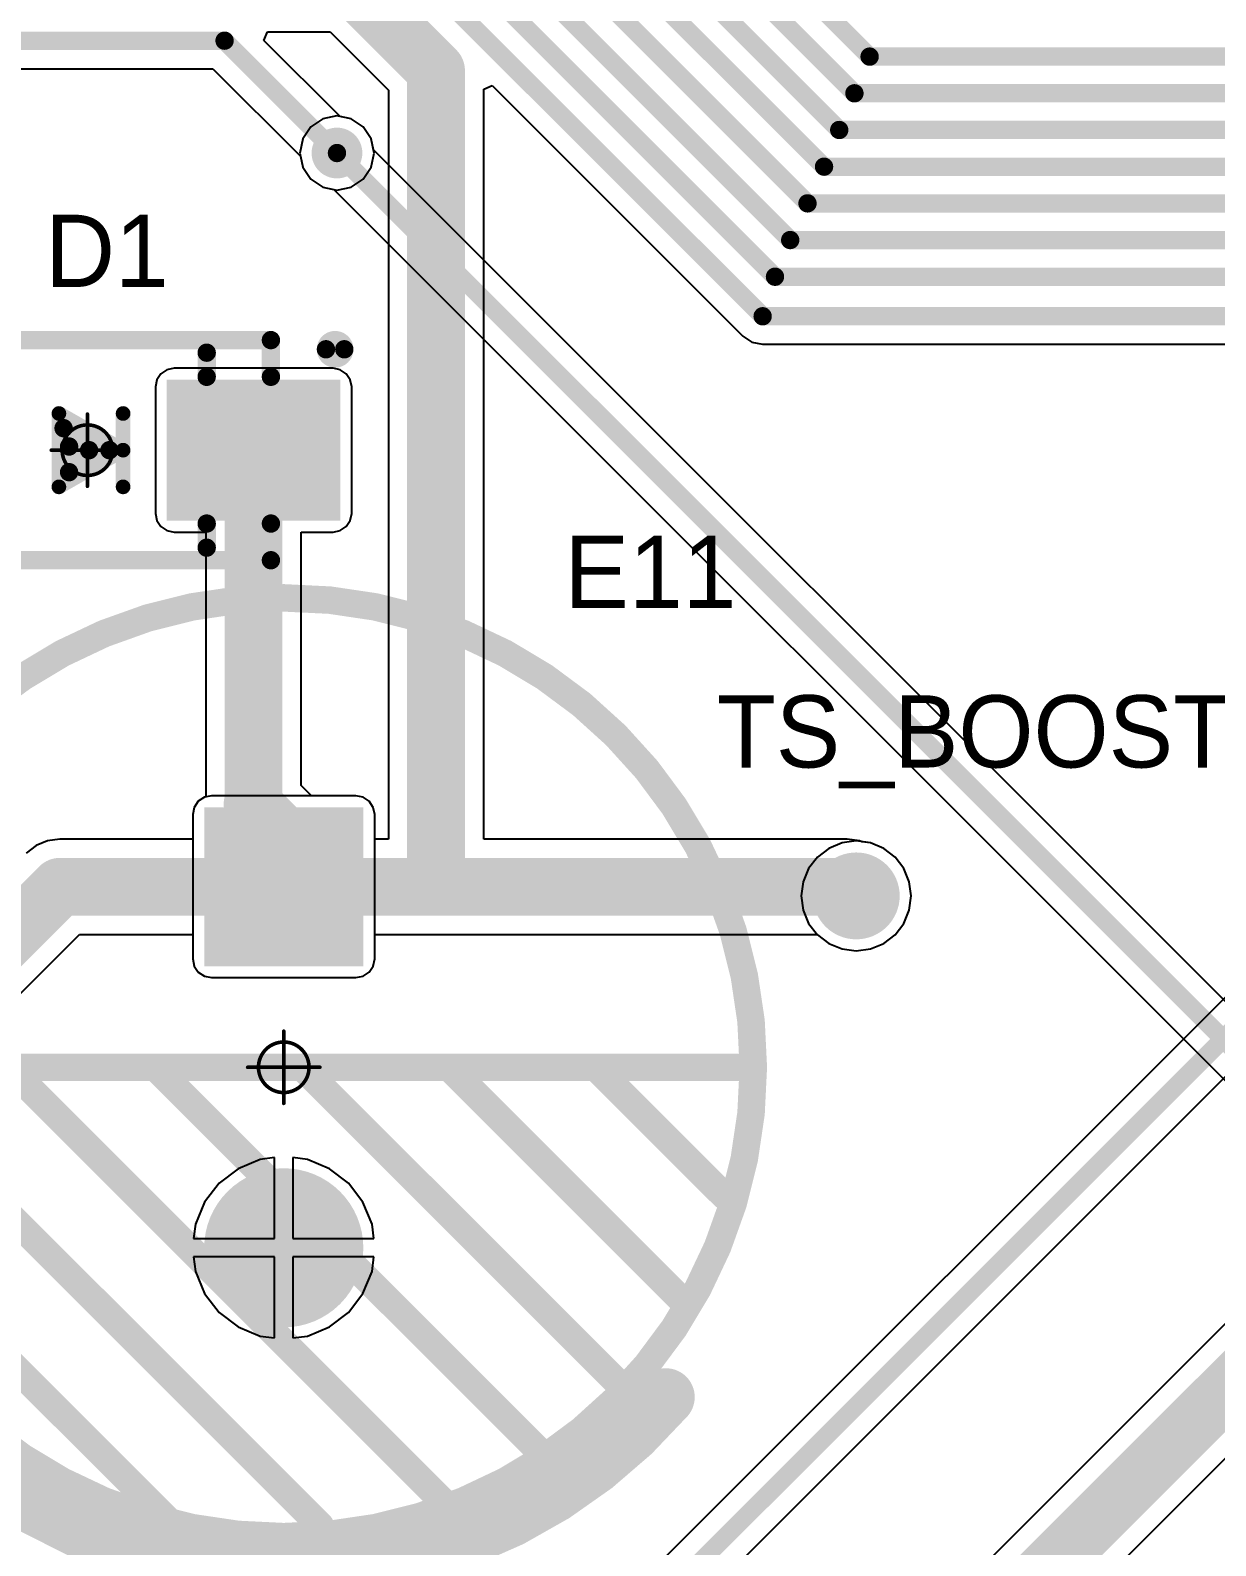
# Model space of a CAD drawing. Header units: millimetres. Extents: x 0.99 to 9.85, y 0.8 to 4.18.
# Drawn here: x 2.968 to 3.614, y 1.46 to 2.286 of the extents above; entities that cross this region are included whole.
import ezdxf

# ---------------------------------------------------------------- set-up
doc = ezdxf.new("R2010")
doc.units = ezdxf.units.MM
doc.header["$MEASUREMENT"] = 0
for name, color, linetype in [('BottomLayer', 5, 'Continuous'), ('BottomSolder', 6, 'Continuous'), ('Mechanical15', 56, 'Continuous'), ('MultiLayer', 9, 'Continuous'), ('PadHoleLayer', 156, 'Continuous'), ('TopLayer', 1, 'Continuous'), ('TopOverlay', 2, 'Continuous'), ('TopPaste', 8, 'Continuous'), ('TopSolder', 216, 'Continuous'), ('ViaHoleLayer', 16, 'Continuous')]:
    doc.layers.add(name, color=color, linetype=linetype)

# ---------------------------------------------------------------- blocks, each defined once
blk = doc.blocks.new('SMA_21')
at = {"layer": 'Mechanical15', "const_width": 0.00197}
for points in [[(0, -0.01969), (0, 0.01969)], [(-0.01969, 0), (0.01969, 0)]]:
    blk.add_lwpolyline(points, dxfattribs=at)
at = {"layer": 'Mechanical15'}
for points, const_width in [([(-0.00049, 0.01969, 1), (0.00049, 0.01969, 1)], 0.000984), ([(0.01378, 0, 1), (-0.01378, 0, 1)], 0.00197), ([(-0.02018, 0, 1), (-0.01919, 0, 1)], 0.000984), ([(-0.01427, 0, 1), (-0.01329, 0, 1)], 0.000984), ([(0.01329, 0, 1), (0.01427, 0, 1)], 0.000984), ([(0.01919, 0, 1), (0.02018, 0, 1)], 0.000984), ([(-0.00049, -0.01969, 1), (0.00049, -0.01969, 1)], 0.000984)]:
    blk.add_lwpolyline(points, format="xyb", close=True, dxfattribs=dict(at, const_width=const_width))
at = {"layer": 'TopLayer'}
for points in [[(-0.13386, -0.03445), (-0.04724, -0.03445), (-0.13386, 0.03445), (-0.04724, 0.03445)], [(0.04724, -0.03445), (0.13386, -0.03445), (0.04724, 0.03445), (0.13386, 0.03445)]]:
    blk.add_solid(points, dxfattribs=at)
at = {"layer": 'TopOverlay'}
for points, const_width in [([(-0.1063, 0.04252), (-0.1063, 0.06)], 0.01), ([(-0.1063, 0.06), (0.1, 0.06)], 0.01), ([(0.065, 0.04), (0.065, 0.05315)], 0.01), ([(0.1, 0.04), (0.1, 0.06)], 0.01), ([(-0.01555, -0.02), (-0.01555, 0.02)], 0.008), ([(-0.01555, 0.02), (0.01945, 0)], 0.008), ([(-0.013, 0.012), (0.012, 0)], 0.01), ([(0.01945, -0.02), (0.01945, 0.02)], 0.008), ([(-0.01555, -0.02), (0.01945, 0)], 0.008), ([(-0.01, 0.002), (0.0009, 0)], 0.01), ([(-0.01, -0.012), (-0.01, 0.002)], 0.01), ([(-0.01, -0.012), (0.012, 0)], 0.01), ([(-0.1063, -0.06), (-0.1063, -0.0435)], 0.01), ([(0.065, -0.05315), (0.065, -0.04)], 0.01), ([(0.1, -0.06), (0.1, -0.04)], 0.01), ([(-0.1063, -0.06), (0.1, -0.06)], 0.01)]:
    blk.add_lwpolyline(points, dxfattribs=dict(at, const_width=const_width))
for points, const_width in [([(-0.1088, 0.06, 1), (-0.1038, 0.06, 1)], 0.005), ([(-0.1088, 0.06, 1), (-0.1038, 0.06, 1)], 0.005), ([(0.0625, 0.05315, 1), (0.0675, 0.05315, 1)], 0.005), ([(0.0975, 0.06, 1), (0.1025, 0.06, 1)], 0.005), ([(0.0975, 0.06, 1), (0.1025, 0.06, 1)], 0.005), ([(0.14, 0.055, 1), (0.13, 0.055, 1)], 0.01), ([(0.1275, 0.055, 1), (0.1325, 0.055, 1)], 0.005), ([(0.1375, 0.055, 1), (0.1425, 0.055, 1)], 0.005), ([(-0.1088, 0.04252, 1), (-0.1038, 0.04252, 1)], 0.005), ([(0.0625, 0.04, 1), (0.0675, 0.04, 1)], 0.005), ([(0.0975, 0.04, 1), (0.1025, 0.04, 1)], 0.005), ([(-0.01755, 0.02, 1), (-0.01355, 0.02, 1)], 0.004), ([(-0.01755, 0.02, 1), (-0.01355, 0.02, 1)], 0.004), ([(-0.0155, 0.012, 1), (-0.0105, 0.012, 1)], 0.005), ([(0.01745, 0.02, 1), (0.02145, 0.02, 1)], 0.004), ([(-0.0125, 0.002, 1), (-0.0075, 0.002, 1)], 0.005), ([(-0.0125, 0.002, 1), (-0.0075, 0.002, 1)], 0.005), ([(-0.0016, 0, 1), (0.0034, 0, 1)], 0.005), ([(0.0095, 0, 1), (0.0145, 0, 1)], 0.005), ([(0.0095, 0, 1), (0.0145, 0, 1)], 0.005), ([(0.01745, 0, 1), (0.02145, 0, 1)], 0.004), ([(0.01745, 0, 1), (0.02145, 0, 1)], 0.004), ([(-0.0125, -0.012, 1), (-0.0075, -0.012, 1)], 0.005), ([(-0.0125, -0.012, 1), (-0.0075, -0.012, 1)], 0.005), ([(-0.01755, -0.02, 1), (-0.01355, -0.02, 1)], 0.004), ([(-0.01755, -0.02, 1), (-0.01355, -0.02, 1)], 0.004), ([(0.01745, -0.02, 1), (0.02145, -0.02, 1)], 0.004), ([(-0.1088, -0.0435, 1), (-0.1038, -0.0435, 1)], 0.005), ([(0.0625, -0.04, 1), (0.0675, -0.04, 1)], 0.005), ([(0.0975, -0.04, 1), (0.1025, -0.04, 1)], 0.005), ([(0.0625, -0.05315, 1), (0.0675, -0.05315, 1)], 0.005), ([(-0.1088, -0.06, 1), (-0.1038, -0.06, 1)], 0.005), ([(-0.1088, -0.06, 1), (-0.1038, -0.06, 1)], 0.005), ([(0.0975, -0.06, 1), (0.1025, -0.06, 1)], 0.005), ([(0.0975, -0.06, 1), (0.1025, -0.06, 1)], 0.005)]:
    blk.add_lwpolyline(points, format="xyb", close=True, dxfattribs=dict(at, const_width=const_width))
at = {"layer": 'TopPaste'}
for points in [[(-0.13386, -0.03445), (-0.04724, -0.03445), (-0.13386, 0.03445), (-0.04724, 0.03445)], [(0.04724, -0.03445), (0.13386, -0.03445), (0.04724, 0.03445), (0.13386, 0.03445)]]:
    blk.add_solid(points, dxfattribs=at)
at = {"layer": 'TopSolder'}
for points in [[(-0.13786, -0.03845), (-0.04324, -0.03845), (-0.13786, 0.03845), (-0.04324, 0.03845)], [(0.04324, -0.03845), (0.13786, -0.03845), (0.04324, 0.03845), (0.13786, 0.03845)]]:
    blk.add_solid(points, dxfattribs=at)
blk = doc.blocks.new('TP_______92')
at = {"layer": 'BottomLayer', "const_width": 0.01969}
blk.add_lwpolyline([(-0.00984, 0, 1), (0.00984, 0, 1)], format="xyb", close=True, dxfattribs=at)
at = {"layer": 'BottomSolder', "const_width": 0.02369}
blk.add_lwpolyline([(-0.01184, 0, 1), (0.01184, 0, 1)], format="xyb", close=True, dxfattribs=at)
at = {"layer": 'MultiLayer', "const_width": 0.01969}
blk.add_lwpolyline([(-0.00984, 0, 1), (0.00984, 0, 1)], format="xyb", close=True, dxfattribs=at)
at = {"layer": 'TopLayer', "const_width": 0.01969}
blk.add_lwpolyline([(-0.00984, 0, 1), (0.00984, 0, 1)], format="xyb", close=True, dxfattribs=at)
at = {"layer": 'TopSolder', "const_width": 0.02369}
blk.add_lwpolyline([(-0.01184, 0, 1), (0.01184, 0, 1)], format="xyb", close=True, dxfattribs=at)
blk = doc.blocks.new('CAP_5_0_12_5_20_119')
at = {"layer": 'BottomLayer', "const_width": 0.03937}
blk.add_lwpolyline([(0.07874, 0, 1), (0.11811, 0, 1)], format="xyb", close=True, dxfattribs=at)
at = {"layer": 'BottomLayer'}
blk.add_solid([(-0.05906, -0.03937), (-0.05906, 0.03937), (-0.1378, -0.03937), (-0.1378, 0.03937)], dxfattribs=at)
at = {"layer": 'BottomSolder', "const_width": 0.04337}
blk.add_lwpolyline([(0.07674, 0, 1), (0.12011, 0, 1)], format="xyb", close=True, dxfattribs=at)
at = {"layer": 'BottomSolder'}
blk.add_solid([(-0.05506, -0.04337), (-0.05506, 0.04337), (-0.1418, -0.04337), (-0.1418, 0.04337)], dxfattribs=at)
at = {"layer": 'Mechanical15', "const_width": 0.00197}
for points in [[(0, -0.01969), (0, 0.01969)], [(0.01969, 0), (-0.01969, 0)]]:
    blk.add_lwpolyline(points, dxfattribs=at)
at = {"layer": 'Mechanical15'}
for points, const_width in [([(-0.00049, 0.01969, 1), (0.00049, 0.01969, 1)], 0.000984), ([(0.01378, 0, 1), (-0.01378, 0, 1)], 0.00197), ([(-0.02018, 0, 1), (-0.01919, 0, 1)], 0.000984), ([(-0.01427, 0, 1), (-0.01329, 0, 1)], 0.000984), ([(0.01329, 0, 1), (0.01427, 0, 1)], 0.000984), ([(0.01919, 0, 1), (0.02018, 0, 1)], 0.000984), ([(-0.00049, -0.01969, 1), (0.00049, -0.01969, 1)], 0.000984)]:
    blk.add_lwpolyline(points, format="xyb", close=True, dxfattribs=dict(at, const_width=const_width))
at = {"layer": 'MultiLayer', "const_width": 0.03937}
blk.add_lwpolyline([(0.07874, 0, 1), (0.11811, 0, 1)], format="xyb", close=True, dxfattribs=at)
at = {"layer": 'MultiLayer'}
blk.add_solid([(-0.05906, -0.03937), (-0.05906, 0.03937), (-0.1378, -0.03937), (-0.1378, 0.03937)], dxfattribs=at)
at = {"layer": 'PadHoleLayer', "const_width": 0.02165}
for points in [[(-0.10925, 0, 1), (-0.0876, 0, 1)], [(0.0876, 0, 1), (0.10925, 0, 1)]]:
    blk.add_lwpolyline(points, format="xyb", close=True, dxfattribs=at)
at = {"layer": 'TopLayer', "const_width": 0.03937}
blk.add_lwpolyline([(0.07874, 0, 1), (0.11811, 0, 1)], format="xyb", close=True, dxfattribs=at)
at = {"layer": 'TopLayer'}
blk.add_solid([(-0.05906, -0.03937), (-0.05906, 0.03937), (-0.1378, -0.03937), (-0.1378, 0.03937)], dxfattribs=at)
at = {"layer": 'TopOverlay'}
for points, const_width in [([(0.2559, 0, 1), (-0.25591, 0, 1)], 0.015), ([(-0.00375, 0.25, 1), (0.00375, 0.25, 1)], 0.0075), ([(0.06625, 0.24, 1), (0.07375, 0.24, 1)], 0.0075), ([(0.12625, 0.22, 1), (0.13375, 0.22, 1)], 0.0075), ([(0.17196, 0.20823, 1), (0.18771, 0.20823, 1)], 0.01575), ([(0.16625, 0.18, 1), (0.17375, 0.18, 1)], 0.0075), ([(-0.00375, 0.17, 1), (0.00375, 0.17, 1)], 0.0075), ([(-0.00375, 0.16, 1), (0.00375, 0.16, 1)], 0.0075), ([(0.20625, 0.14, 1), (0.21375, 0.14, 1)], 0.0075), ([(-0.00375, 0.12, 1), (0.00375, 0.12, 1)], 0.0075), ([(-0.00375, 0.09, 1), (0.00375, 0.09, 1)], 0.0075), ([(-0.00375, 0.09, 1), (0.00375, 0.09, 1)], 0.0075), ([(0.23625, 0.09, 1), (0.24375, 0.09, 1)], 0.0075), ([(-0.00375, 0.04, 1), (0.00375, 0.04, 1)], 0.0075), ([(0.24625, 0.02, 1), (0.25375, 0.02, 1)], 0.0075), ([(-0.00375, 0.01, 1), (0.00375, 0.01, 1)], 0.0075), ([(-0.00375, 0.01, 1), (0.00375, 0.01, 1)], 0.0075), ([(-0.25966, 0, 1), (-0.25216, 0, 1)], 0.0075), ([(-0.00375, 0, 1), (0.00375, 0, 1)], 0.0075), ([(0.25215, 0, 1), (0.25965, 0, 1)], 0.0075), ([(0.24625, -0.06, 1), (0.25375, -0.06, 1)], 0.0075), ([(-0.00375, -0.07, 1), (0.00375, -0.07, 1)], 0.0075), ([(-0.00375, -0.07, 1), (0.00375, -0.07, 1)], 0.0075), ([(-0.00375, -0.1, 1), (0.00375, -0.1, 1)], 0.0075), ([(-0.00375, -0.15, 1), (0.00375, -0.15, 1)], 0.0075), ([(-0.00375, -0.15, 1), (0.00375, -0.15, 1)], 0.0075), ([(-0.00375, -0.2, 1), (0.00375, -0.2, 1)], 0.0075), ([(0.16169, -0.21667, 1), (0.17744, -0.21667, 1)], 0.01575), ([(-0.00375, -0.23, 1), (0.00375, -0.23, 1)], 0.0075), ([(-0.00375, -0.23, 1), (0.00375, -0.23, 1)], 0.0075), ([(0.06625, -0.24, 1), (0.07375, -0.24, 1)], 0.0075), ([(-0.00375, -0.25, 1), (0.00375, -0.25, 1)], 0.0075), ([(-0.00375, -0.25, 1), (0.00375, -0.25, 1)], 0.0075)]:
    blk.add_lwpolyline(points, format="xyb", close=True, dxfattribs=dict(at, const_width=const_width))
at = {"layer": 'TopOverlay', "const_width": 0.015}
for points in [[(0, -0.25), (0, 0.25)], [(0, 0.17), (0.07, 0.24)], [(0, 0.09), (0.13, 0.22)], [(0, 0.01), (0.17, 0.18)], [(0, 0.12), (0, 0.16)], [(0, -0.07), (0.21, 0.14)], [(0, -0.15), (0.24, 0.09)], [(0, 0.04), (0, 0.09)], [(0, -0.23), (0.25, 0.02)], [(0, 0), (0, 0.01)], [(0.07, -0.24), (0.25, -0.06)], [(0, -0.1), (0, -0.07)], [(0, -0.2), (0, -0.15)], [(0, -0.25), (0, -0.23)]]:
    blk.add_lwpolyline(points, dxfattribs=at)
at = {"layer": 'TopOverlay', "const_width": 0.0315}
blk.add_lwpolyline([(0.17983, 0.20823, -0.472366), (0.16957, -0.21667)], format="xyb", dxfattribs=at)
at = {"layer": 'TopSolder', "const_width": 0.04337}
blk.add_lwpolyline([(0.07674, 0, 1), (0.12011, 0, 1)], format="xyb", close=True, dxfattribs=at)
at = {"layer": 'TopSolder'}
blk.add_solid([(-0.05506, -0.04337), (-0.05506, 0.04337), (-0.1418, -0.04337), (-0.1418, 0.04337)], dxfattribs=at)

msp = doc.modelspace()

# ---------------------------------------------------------------- linework, layer by layer
at = {"layer": 'BottomLayer'}
for p, q in [((3.135, 2.23923), (3.12726, 2.23769)), ((3.14274, 2.23769), (3.135, 2.23923)), ((3.12069, 2.23331), (3.11631, 2.22674)), ((3.12726, 2.23769), (3.12069, 2.23331)), ((3.14931, 2.23331), (3.14274, 2.23769)), ((3.15369, 2.22674), (3.14931, 2.23331)), ((3.11631, 2.22674), (3.11477, 2.219)), ((3.15488, 2.22074), (3.15369, 2.22674)), ((3.11477, 2.219), (3.11631, 2.21126)), ((3.73781, 1.63781), (3.15488, 2.22074)), ((3.11631, 2.21126), (3.12069, 2.20469)), ((3.12069, 2.20469), (3.12726, 2.20031)), ((3.12726, 2.20031), (3.13326, 2.19912)), ((3.13326, 2.19912), (3.71171, 1.62067)), ((3.06273, 1.86779), (3.05942, 1.86558)), ((3.06663, 1.86857), (3.06273, 1.86779)), ((3.14537, 1.86857), (3.06663, 1.86857)), ((3.14927, 1.86779), (3.14537, 1.86857)), ((3.15258, 1.86558), (3.14927, 1.86779)), ((3.05721, 1.86227), (3.05643, 1.85837)), ((3.05942, 1.86558), (3.05721, 1.86227)), ((3.15479, 1.86227), (3.15258, 1.86558)), ((3.15557, 1.85837), (3.15479, 1.86227)), ((3.05643, 1.85837), (3.05643, 1.77963)), ((3.15557, 1.77963), (3.15557, 1.85837)), ((3.41025, 1.84292), (3.40303, 1.83993)), ((3.418, 1.84394), (3.41025, 1.84292)), ((3.42575, 1.84292), (3.418, 1.84394)), ((3.43297, 1.83993), (3.42575, 1.84292)), ((3.39683, 1.83517), (3.39207, 1.82897)), ((3.40303, 1.83993), (3.39683, 1.83517)), ((3.43917, 1.83517), (3.43297, 1.83993)), ((3.44393, 1.82897), (3.43917, 1.83517)), ((3.39207, 1.82897), (3.38908, 1.82175)), ((3.44692, 1.82175), (3.44393, 1.82897)), ((3.38908, 1.82175), (3.38806, 1.814)), ((3.44794, 1.814), (3.44692, 1.82175)), ((3.38806, 1.814), (3.38908, 1.80625)), ((3.44692, 1.80625), (3.44794, 1.814)), ((3.38908, 1.80625), (3.39207, 1.79903)), ((3.44393, 1.79903), (3.44692, 1.80625)), ((3.39207, 1.79903), (3.39683, 1.79283)), ((3.39683, 1.79283), (3.40303, 1.78807)), ((3.43297, 1.78807), (3.43917, 1.79283)), ((3.43917, 1.79283), (3.44393, 1.79903)), ((3.40303, 1.78807), (3.41025, 1.78508)), ((3.41025, 1.78508), (3.418, 1.78406)), ((3.418, 1.78406), (3.42575, 1.78508)), ((3.42575, 1.78508), (3.43297, 1.78807)), ((3.05643, 1.77963), (3.05721, 1.77573)), ((3.15479, 1.77573), (3.15557, 1.77963)), ((3.05721, 1.77573), (3.05942, 1.77242)), ((3.05942, 1.77242), (3.06273, 1.77021)), ((3.06273, 1.77021), (3.06663, 1.76943)), ((3.06663, 1.76943), (3.14537, 1.76943)), ((3.14537, 1.76943), (3.14927, 1.77021)), ((3.14927, 1.77021), (3.15258, 1.77242)), ((3.15258, 1.77242), (3.15479, 1.77573)), ((3.09311, 1.67025), (3.0811, 1.66527)), ((3.101, 1.67129), (3.09311, 1.67025)), ((3.101, 1.62715), (3.101, 1.67129)), ((3.11889, 1.67025), (3.111, 1.67129)), ((3.111, 1.67129), (3.111, 1.62715)), ((3.1309, 1.66527), (3.11889, 1.67025)), ((3.0811, 1.66527), (3.07079, 1.65736)), ((3.14121, 1.65736), (3.1309, 1.66527)), ((3.07079, 1.65736), (3.06288, 1.64705)), ((3.14912, 1.64705), (3.14121, 1.65736)), ((3.06288, 1.64705), (3.0579, 1.63504)), ((3.1541, 1.63504), (3.14912, 1.64705)), ((3.0579, 1.63504), (3.05686, 1.62715)), ((3.15514, 1.62715), (3.1541, 1.63504)), ((3.05686, 1.62715), (3.101, 1.62715)), ((3.111, 1.62715), (3.15514, 1.62715)), ((3.101, 1.61715), (3.05686, 1.61715)), ((3.05686, 1.61715), (3.0579, 1.60926)), ((3.101, 1.57301), (3.101, 1.61715)), ((3.15514, 1.61715), (3.111, 1.61715)), ((3.111, 1.61715), (3.111, 1.57301)), ((3.1541, 1.60926), (3.15514, 1.61715)), ((3.0579, 1.60926), (3.06288, 1.59725)), ((3.14912, 1.59725), (3.1541, 1.60926)), ((3.06288, 1.59725), (3.07079, 1.58694)), ((3.14121, 1.58694), (3.14912, 1.59725)), ((3.07079, 1.58694), (3.0811, 1.57903)), ((3.1309, 1.57903), (3.14121, 1.58694)), ((3.0811, 1.57903), (3.09311, 1.57405)), ((3.11889, 1.57405), (3.1309, 1.57903)), ((3.09311, 1.57405), (3.101, 1.57301)), ((3.111, 1.57301), (3.11889, 1.57405))]:
    msp.add_line(p, q, dxfattribs=at)
for points, const_width in [([(3.13008, 2.219, 1), (3.13992, 2.219, 1)], 0.00984), ([(3.1325, 2.219, 1), (3.1375, 2.219, 1)], 0.005)]:
    msp.add_lwpolyline(points, format="xyb", close=True, dxfattribs=dict(at, const_width=const_width))
at = {"layer": 'BottomLayer', "const_width": 0.01}
msp.add_lwpolyline([(3.135, 2.219), (3.727, 1.627)], dxfattribs=at)
at = {"layer": 'BottomSolder', "const_width": 0.01384}
msp.add_lwpolyline([(3.12808, 2.219, 1), (3.14192, 2.219, 1)], format="xyb", close=True, dxfattribs=at)
at = {"layer": 'MultiLayer', "const_width": 0.00984}
msp.add_lwpolyline([(3.13008, 2.219, 1), (3.13992, 2.219, 1)], format="xyb", close=True, dxfattribs=at)
at = {"layer": 'TopLayer'}
for p, q in [((3.09522, 2.28041), (3.09713, 2.28503)), ((3.13674, 2.23888), (3.09522, 2.28041)), ((3.09713, 2.28503), (3.13124, 2.28503)), ((3.13124, 2.28503), (3.16303, 2.25324)), ((2.38221, 2.26496), (3.06741, 2.26496)), ((3.06741, 2.26496), (3.11512, 2.21726)), ((3.21497, 2.25387), (3.21959, 2.25578)), ((3.21959, 2.25578), (3.35619, 2.11919)), ((3.16303, 2.25324), (3.16303, 1.84497)), ((3.21497, 1.84497), (3.21497, 2.25387)), ((3.14274, 2.23769), (3.13674, 2.23888)), ((3.14931, 2.23331), (3.14274, 2.23769)), ((3.15369, 2.22674), (3.14931, 2.23331)), ((3.15523, 2.219), (3.15369, 2.22674)), ((3.11512, 2.21726), (3.11631, 2.21126)), ((3.15369, 2.21126), (3.15523, 2.219)), ((3.11631, 2.21126), (3.12069, 2.20469)), ((3.14931, 2.20469), (3.15369, 2.21126)), ((3.12069, 2.20469), (3.12726, 2.20031)), ((3.12726, 2.20031), (3.135, 2.19877)), ((3.135, 2.19877), (3.14274, 2.20031)), ((3.14274, 2.20031), (3.14931, 2.20469)), ((3.35619, 2.11919), (3.36115, 2.11587)), ((3.36115, 2.11587), (3.367, 2.11471)), ((3.367, 2.11471), (3.86891, 2.11471)), ((3.03903, 2.09866), (3.03682, 2.09535)), ((3.04234, 2.10087), (3.03903, 2.09866)), ((3.04624, 2.10164), (3.04234, 2.10087)), ((3.13286, 2.10164), (3.04624, 2.10164)), ((3.13676, 2.10087), (3.13286, 2.10164)), ((3.14007, 2.09866), (3.13676, 2.10087)), ((3.14228, 2.09535), (3.14007, 2.09866)), ((3.03682, 2.09535), (3.03605, 2.09145)), ((3.03605, 2.09145), (3.03605, 2.02255)), ((3.14305, 2.09145), (3.14228, 2.09535)), ((3.14305, 2.02255), (3.14305, 2.09145)), ((3.03605, 2.02255), (3.03682, 2.01865)), ((3.03682, 2.01865), (3.03903, 2.01534)), ((3.14007, 2.01534), (3.14228, 2.01865)), ((3.14228, 2.01865), (3.14305, 2.02255)), ((3.03903, 2.01534), (3.04234, 2.01313)), ((3.04234, 2.01313), (3.04624, 2.01236)), ((3.04624, 2.01236), (3.06358, 2.01236)), ((3.06358, 2.01236), (3.06358, 1.86819)), ((3.11552, 1.87421), (3.11552, 2.01236)), ((3.11552, 2.01236), (3.13286, 2.01236)), ((3.13286, 2.01236), (3.13676, 2.01313)), ((3.13676, 2.01313), (3.14007, 2.01534)), ((3.74684, 1.88647), (3.01267, 1.15229)), ((3.02981, 1.12619), (3.77581, 1.87219)), ((3.06273, 1.86779), (3.05942, 1.86558)), ((3.06355, 1.86795), (3.06273, 1.86779)), ((3.06358, 1.86819), (3.06355, 1.86795)), ((3.12116, 1.86857), (3.11552, 1.87421)), ((3.14537, 1.86857), (3.12116, 1.86857)), ((3.14927, 1.86779), (3.14537, 1.86857)), ((3.15258, 1.86558), (3.14927, 1.86779)), ((3.05721, 1.86227), (3.05643, 1.85837)), ((3.05942, 1.86558), (3.05721, 1.86227)), ((3.15479, 1.86227), (3.15258, 1.86558)), ((3.15557, 1.85837), (3.15479, 1.86227)), ((3.05643, 1.85837), (3.05643, 1.84497)), ((3.15557, 1.84497), (3.15557, 1.85837)), ((2.97728, 1.84409), (2.97101, 1.84149)), ((2.984, 1.84497), (2.97728, 1.84409)), ((3.05643, 1.84497), (2.984, 1.84497)), ((3.16303, 1.84497), (3.15557, 1.84497)), ((3.413, 1.84497), (3.21497, 1.84497)), ((3.41972, 1.84409), (3.413, 1.84497)), ((3.42103, 1.84354), (3.41972, 1.84409)), ((3.42575, 1.84292), (3.42103, 1.84354)), ((3.43297, 1.83993), (3.42575, 1.84292)), ((2.97101, 1.84149), (2.96564, 1.83736)), ((3.43917, 1.83517), (3.43297, 1.83993)), ((3.44393, 1.82897), (3.43917, 1.83517)), ((3.44692, 1.82175), (3.44393, 1.82897)), ((3.44794, 1.814), (3.44692, 1.82175)), ((3.44692, 1.80625), (3.44794, 1.814)), ((3.44393, 1.79903), (3.44692, 1.80625)), ((2.90097, 1.69924), (2.99476, 1.79303)), ((2.99476, 1.79303), (3.05643, 1.79303)), ((3.05643, 1.79303), (3.05643, 1.77963)), ((3.15557, 1.77963), (3.15557, 1.79303)), ((3.15557, 1.79303), (3.39667, 1.79303)), ((3.39667, 1.79303), (3.39683, 1.79283)), ((3.39683, 1.79283), (3.40303, 1.78807)), ((3.43297, 1.78807), (3.43917, 1.79283)), ((3.43917, 1.79283), (3.44393, 1.79903)), ((3.40303, 1.78807), (3.41025, 1.78508)), ((3.41025, 1.78508), (3.418, 1.78406)), ((3.418, 1.78406), (3.42575, 1.78508)), ((3.42575, 1.78508), (3.43297, 1.78807)), ((3.05643, 1.77963), (3.05721, 1.77573)), ((3.15479, 1.77573), (3.15557, 1.77963)), ((3.05721, 1.77573), (3.05942, 1.77242)), ((3.05942, 1.77242), (3.06273, 1.77021)), ((3.06273, 1.77021), (3.06663, 1.76943)), ((3.06663, 1.76943), (3.14537, 1.76943)), ((3.14537, 1.76943), (3.14927, 1.77021)), ((3.14927, 1.77021), (3.15258, 1.77242)), ((3.15258, 1.77242), (3.15479, 1.77573)), ((3.78703, 1.74876), (3.10024, 1.06197)), ((3.17832, 1.06659), (3.83136, 1.71964)), ((3.09311, 1.67025), (3.0811, 1.66527)), ((3.101, 1.67129), (3.09311, 1.67025)), ((3.101, 1.62715), (3.101, 1.67129)), ((3.11889, 1.67025), (3.111, 1.67129)), ((3.111, 1.67129), (3.111, 1.62715)), ((3.1309, 1.66527), (3.11889, 1.67025)), ((3.0811, 1.66527), (3.07079, 1.65736)), ((3.14121, 1.65736), (3.1309, 1.66527)), ((3.07079, 1.65736), (3.06288, 1.64705)), ((3.14912, 1.64705), (3.14121, 1.65736)), ((3.06288, 1.64705), (3.0579, 1.63504)), ((3.1541, 1.63504), (3.14912, 1.64705)), ((3.0579, 1.63504), (3.05686, 1.62715)), ((3.15514, 1.62715), (3.1541, 1.63504)), ((3.05686, 1.62715), (3.101, 1.62715)), ((3.111, 1.62715), (3.15514, 1.62715)), ((3.101, 1.61715), (3.05686, 1.61715)), ((3.05686, 1.61715), (3.0579, 1.60926)), ((3.101, 1.57301), (3.101, 1.61715)), ((3.15514, 1.61715), (3.111, 1.61715)), ((3.111, 1.61715), (3.111, 1.57301)), ((3.1541, 1.60926), (3.15514, 1.61715)), ((3.0579, 1.60926), (3.06288, 1.59725)), ((3.14912, 1.59725), (3.1541, 1.60926)), ((3.06288, 1.59725), (3.07079, 1.58694)), ((3.14121, 1.58694), (3.14912, 1.59725)), ((3.07079, 1.58694), (3.0811, 1.57903)), ((3.1309, 1.57903), (3.14121, 1.58694)), ((3.0811, 1.57903), (3.09311, 1.57405)), ((3.11889, 1.57405), (3.1309, 1.57903)), ((3.09311, 1.57405), (3.101, 1.57301)), ((3.111, 1.57301), (3.11889, 1.57405))]:
    msp.add_line(p, q, dxfattribs=at)
for points, const_width in [([(3.21454, 2.48231), (3.42529, 2.27156)], 0.01), ([(3.20626, 2.46231), (3.41701, 2.25156)], 0.01), ([(3.19798, 2.44231), (3.40873, 2.23156)], 0.01), ([(3.18969, 2.42231), (3.40044, 2.21156)], 0.01), ([(3.18069, 2.40231), (3.39144, 2.19156)], 0.01), ([(3.17126, 2.38231), (3.38201, 2.17156)], 0.01), ([(3.16298, 2.36231), (3.37372, 2.15156)], 0.01), ([(3.15469, 2.34231), (3.367, 2.13)], 0.01), ([(3.142, 2.311), (3.189, 2.264)], 0.0315), ([(2.38221, 2.28025), (3.07375, 2.28025)], 0.01), ([(3.07375, 2.28025), (3.135, 2.219)], 0.01), ([(3.189, 1.826), (3.189, 2.264)], 0.0315), ([(3.42529, 2.27156), (5.23544, 2.27156)], 0.01), ([(3.41701, 2.25156), (5.22716, 2.25156)], 0.01), ([(3.40873, 2.23156), (5.21887, 2.23156)], 0.01), ([(3.40044, 2.21156), (5.20244, 2.21156)], 0.01), ([(3.39144, 2.19156), (5.18944, 2.19156)], 0.01), ([(3.38201, 2.17156), (5.17944, 2.17156)], 0.01), ([(3.37372, 2.15156), (5.17116, 2.15156)], 0.01), ([(3.367, 2.13), (5.164, 2.13)], 0.01), ([(3.08955, 1.86345), (3.08955, 2.057)], 0.0315), ([(3.019, 1.137), (3.765, 1.883)], 0.01), ([(3.089, 1.864), (3.08955, 1.86345)], 0.0315), ([(3.08955, 1.86345), (3.12, 1.833)], 0.0315), ([(2.875, 1.71), (2.984, 1.819)], 0.0315), ([(2.984, 1.819), (3.106, 1.819)], 0.0315), ([(3.106, 1.819), (3.196, 1.819)], 0.0315), ([(3.189, 1.826), (3.196, 1.819)], 0.0315), ([(3.196, 1.819), (3.413, 1.819)], 0.0315), ([(3.413, 1.819), (3.418, 1.814)], 0.0315), ([(3.114, 1.039), (3.813, 1.738)], 0.0315)]:
    msp.add_lwpolyline(points, dxfattribs=dict(at, const_width=const_width))
for points, const_width in [([(3.07125, 2.28025, 1), (3.07625, 2.28025, 1)], 0.005), ([(3.07125, 2.28025, 1), (3.07625, 2.28025, 1)], 0.005), ([(3.18113, 2.264, 1), (3.19687, 2.264, 1)], 0.01575), ([(3.18113, 2.264, 1), (3.19687, 2.264, 1)], 0.01575), ([(3.42279, 2.27156, 1), (3.42779, 2.27156, 1)], 0.005), ([(3.42279, 2.27156, 1), (3.42779, 2.27156, 1)], 0.005), ([(3.41451, 2.25156, 1), (3.41951, 2.25156, 1)], 0.005), ([(3.41451, 2.25156, 1), (3.41951, 2.25156, 1)], 0.005), ([(3.40623, 2.23156, 1), (3.41122, 2.23156, 1)], 0.005), ([(3.40623, 2.23156, 1), (3.41122, 2.23156, 1)], 0.005), ([(3.13008, 2.219, 1), (3.13992, 2.219, 1)], 0.00984), ([(3.1325, 2.219, 1), (3.1375, 2.219, 1)], 0.005), ([(3.39794, 2.21156, 1), (3.40294, 2.21156, 1)], 0.005), ([(3.39794, 2.21156, 1), (3.40294, 2.21156, 1)], 0.005), ([(3.38894, 2.19156, 1), (3.39394, 2.19156, 1)], 0.005), ([(3.38894, 2.19156, 1), (3.39394, 2.19156, 1)], 0.005), ([(3.37951, 2.17156, 1), (3.38451, 2.17156, 1)], 0.005), ([(3.37951, 2.17156, 1), (3.38451, 2.17156, 1)], 0.005), ([(3.37122, 2.15156, 1), (3.37622, 2.15156, 1)], 0.005), ([(3.37122, 2.15156, 1), (3.37622, 2.15156, 1)], 0.005), ([(3.3645, 2.13, 1), (3.3695, 2.13, 1)], 0.005), ([(3.3645, 2.13, 1), (3.3695, 2.13, 1)], 0.005), ([(3.08168, 2.057, 1), (3.09743, 2.057, 1)], 0.01575), ([(3.08113, 1.864, 1), (3.09687, 1.864, 1)], 0.01575), ([(3.08168, 1.86345, 1), (3.09743, 1.86345, 1)], 0.01575), ([(3.08168, 1.86345, 1), (3.09743, 1.86345, 1)], 0.01575), ([(3.08168, 1.86345, 1), (3.09743, 1.86345, 1)], 0.01575), ([(3.11213, 1.833, 1), (3.12787, 1.833, 1)], 0.01575), ([(2.97613, 1.819, 1), (2.99187, 1.819, 1)], 0.01575), ([(2.97613, 1.819, 1), (2.99187, 1.819, 1)], 0.01575), ([(3.09813, 1.819, 1), (3.11387, 1.819, 1)], 0.01575), ([(3.09813, 1.819, 1), (3.11387, 1.819, 1)], 0.01575), ([(3.18113, 1.826, 1), (3.19687, 1.826, 1)], 0.01575), ([(3.18113, 1.826, 1), (3.19687, 1.826, 1)], 0.01575), ([(3.18813, 1.819, 1), (3.20387, 1.819, 1)], 0.01575), ([(3.18813, 1.819, 1), (3.20387, 1.819, 1)], 0.01575), ([(3.18813, 1.819, 1), (3.20387, 1.819, 1)], 0.01575), ([(3.40513, 1.819, 1), (3.42087, 1.819, 1)], 0.01575), ([(3.40513, 1.819, 1), (3.42087, 1.819, 1)], 0.01575), ([(3.41013, 1.814, 1), (3.42587, 1.814, 1)], 0.01575)]:
    msp.add_lwpolyline(points, format="xyb", close=True, dxfattribs=dict(at, const_width=const_width))
at = {"layer": 'TopSolder', "const_width": 0.01384}
msp.add_lwpolyline([(3.12808, 2.219, 1), (3.14192, 2.219, 1)], format="xyb", close=True, dxfattribs=at)
at = {"layer": 'ViaHoleLayer', "const_width": 0.00492}
msp.add_lwpolyline([(3.13254, 2.219, 1), (3.13746, 2.219, 1)], format="xyb", close=True, dxfattribs=at)

# ---------------------------------------------------------------- block references
msp.add_blockref('SMA_21', (2.999, 2.057))
for name, p, rotation in [('CAP_5_0_12_5_20_119', (3.106, 1.72057), 270), ('TP_______92', (3.418, 1.814), 90)]:
    msp.add_blockref(name, p, dxfattribs=dict(rotation=rotation))

# ---------------------------------------------------------------- texts
at = {"layer": 'TopOverlay'}
for s, height, p in [('D1', 0.03937, (2.976, 2.146)), ('E11', 0.03937, (3.259, 1.971)), ('TS_BOOST_OUT_1', 0.0393701, (3.342, 1.884))]:
    msp.add_text(s, height=height, dxfattribs=at).set_placement(p)

doc.saveas('drawing.dxf')
